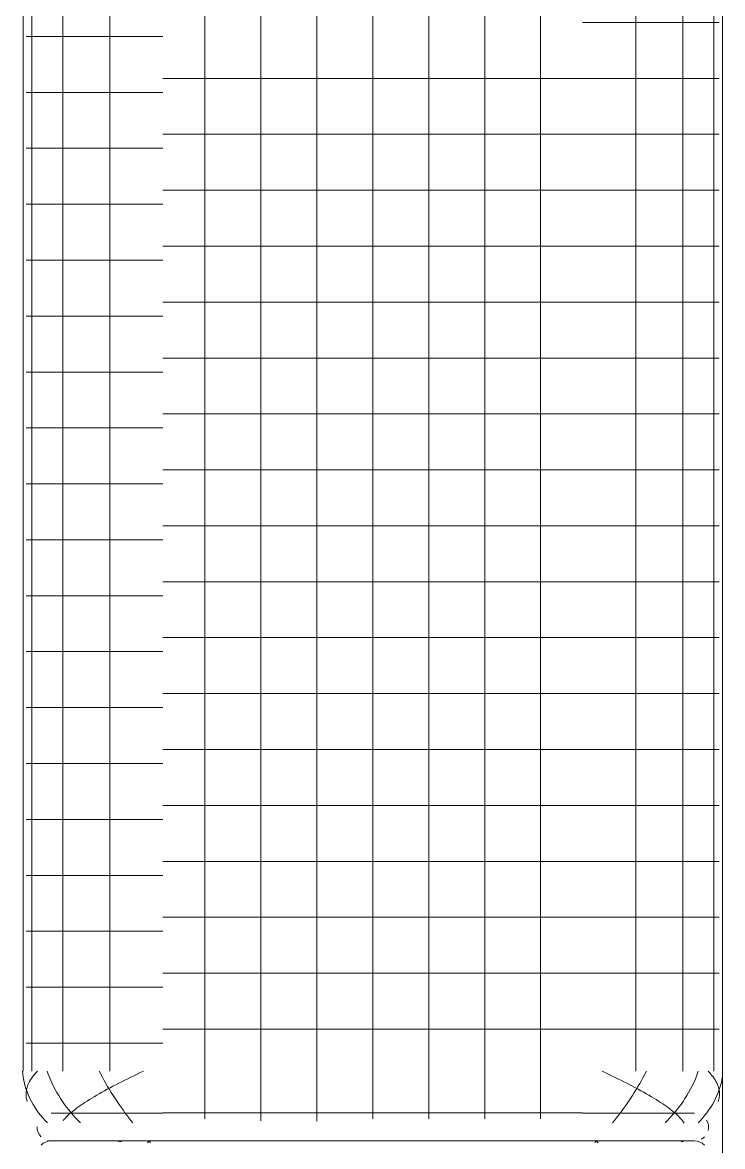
# Model space of a CAD drawing. Header units: millimetres. Extents: x 586.5 to 618.3, y 239.1 to 272.6.
# Drawn here: x 593.6714 to 593.9215, y 242.5084 to 242.9104 of the extents above; entities that cross this region are included whole.
import ezdxf

# ---------------------------------------------------------------- set-up
doc = ezdxf.new("R2010")
doc.units = ezdxf.units.MM
doc.header["$LTSCALE"] = 75
doc.layers.add('A Arquitetura LRZ', color=252, linetype='Continuous', lineweight=9)
doc.layers.add('A Mobiliário LRZ', color=253, linetype='Continuous', lineweight=9)

msp = doc.modelspace()

# ---------------------------------------------------------------- linework, layer by layer
at = {"layer": 'A Arquitetura LRZ'}
msp.add_line((593.9215434448688, 249.2604037126669), (593.9215434448688, 240.1799037126669), dxfattribs=at)
at = {"layer": 'A Mobiliário LRZ'}
for p, q in [((593.6715434448688, 243.2854037126669), (593.6715434448688, 242.5354037126669)), ((593.674671611452, 243.2854037126669), (593.674671611452, 242.5354037126669)), ((593.6857765066821, 243.2854037126669), (593.6857765066821, 242.5354037126669)), ((593.7025282150082, 243.2854037126669), (593.7025282150082, 242.5354037126669)), ((593.7365434448689, 242.5354037107764), (593.7365434448689, 243.2854037301567)), ((593.7565434448688, 242.5354037082556), (593.7565434448688, 243.2854037275656)), ((593.7765434448688, 242.5354037057348), (593.7765434448688, 243.2854037249745)), ((593.7965434448688, 242.5354037032141), (593.7965434448688, 243.2854037223835)), ((593.8165434448688, 242.5354037006933), (593.8165434448688, 243.2854037197924)), ((593.8365434448688, 242.5354036981726), (593.8365434448688, 243.2854037172013)), ((593.8565434448687, 242.5354036956518), (593.8565434448687, 243.2854037146102)), ((593.8905586747294, 242.5354037126669), (593.8905586747294, 243.2854037126669)), ((593.9073103830555, 242.5354037126669), (593.9073103830555, 243.2854037126669)), ((593.9184152782856, 242.5354037126669), (593.9184152782856, 243.2854037126669)), ((593.8846350528607, 242.9104037125966), (593.8715434448688, 242.9104037125966)), ((593.8968344894029, 242.9104037125966), (593.8846350528607, 242.9104037125966)), ((593.9073103830555, 242.9104037125966), (593.8968344894029, 242.9104037125966)), ((593.9153488189784, 242.9104037125966), (593.9073103830555, 242.9104037125966)), ((593.9204019910474, 242.9104037125966), (593.9153488189784, 242.9104037125966)), ((593.6726848986902, 242.9054037129392), (593.6777380707592, 242.9054037129392)), ((593.6777380707592, 242.9054037129392), (593.6857765066821, 242.9054037129392)), ((593.6857765066821, 242.9054037129392), (593.6962524003347, 242.9054037129392)), ((593.6962524003347, 242.9054037129392), (593.7084518368769, 242.9054037129392)), ((593.7084518368769, 242.9054037129392), (593.7215434448688, 242.9054037129392)), ((593.8715434448688, 242.8904037126669), (593.7215434448688, 242.8904037126669)), ((593.8846350528607, 242.8904037125967), (593.8715434448688, 242.8904037125967)), ((593.8968344894029, 242.8904037125967), (593.8846350528607, 242.8904037125967)), ((593.9073103830555, 242.8904037125967), (593.8968344894029, 242.8904037125967)), ((593.9153488189784, 242.8904037125967), (593.9073103830555, 242.8904037125967)), ((593.9204019910474, 242.8904037125967), (593.9153488189784, 242.8904037125967)), ((593.6726848986902, 242.8854037129393), (593.6777380707592, 242.8854037129393)), ((593.6777380707592, 242.8854037129393), (593.6857765066821, 242.8854037129393)), ((593.6857765066821, 242.8854037129393), (593.6962524003347, 242.8854037129393)), ((593.6962524003347, 242.8854037129393), (593.7084518368769, 242.8854037129393)), ((593.7084518368769, 242.8854037129393), (593.7215434448688, 242.8854037129393)), ((593.8715434448688, 242.8704037126669), (593.7215434448688, 242.8704037126669)), ((593.8846350528607, 242.8704037125966), (593.8715434448688, 242.8704037125966)), ((593.8968344894029, 242.8704037125966), (593.8846350528607, 242.8704037125966)), ((593.9073103830555, 242.8704037125966), (593.8968344894029, 242.8704037125966)), ((593.9153488189784, 242.8704037125966), (593.9073103830555, 242.8704037125966)), ((593.9204019910474, 242.8704037125966), (593.9153488189784, 242.8704037125966)), ((593.6726848986902, 242.8654037129392), (593.6777380707592, 242.8654037129392)), ((593.6777380707592, 242.8654037129392), (593.6857765066821, 242.8654037129392)), ((593.6857765066821, 242.8654037129392), (593.6962524003347, 242.8654037129392)), ((593.6962524003347, 242.8654037129392), (593.7084518368769, 242.8654037129392)), ((593.7084518368769, 242.8654037129392), (593.7215434448688, 242.8654037129392)), ((593.8715434448688, 242.8504037126669), (593.7215434448688, 242.8504037126669)), ((593.8846350528607, 242.8504037125967), (593.8715434448688, 242.8504037125967)), ((593.8968344894029, 242.8504037125967), (593.8846350528607, 242.8504037125967)), ((593.9073103830555, 242.8504037125967), (593.8968344894029, 242.8504037125967)), ((593.9153488189784, 242.8504037125967), (593.9073103830555, 242.8504037125967)), ((593.9204019910474, 242.8504037125967), (593.9153488189784, 242.8504037125967)), ((593.6726848986902, 242.8454037129392), (593.6777380707592, 242.8454037129392)), ((593.6777380707592, 242.8454037129392), (593.6857765066821, 242.8454037129392)), ((593.6857765066821, 242.8454037129392), (593.6962524003347, 242.8454037129392)), ((593.6962524003347, 242.8454037129392), (593.7084518368769, 242.8454037129392)), ((593.7084518368769, 242.8454037129392), (593.7215434448688, 242.8454037129392)), ((593.8715434448688, 242.8304037126669), (593.7215434448688, 242.8304037126669)), ((593.8846350528607, 242.8304037125966), (593.8715434448688, 242.8304037125966)), ((593.8968344894029, 242.8304037125966), (593.8846350528607, 242.8304037125966)), ((593.9073103830555, 242.8304037125966), (593.8968344894029, 242.8304037125966)), ((593.9153488189784, 242.8304037125966), (593.9073103830555, 242.8304037125966)), ((593.9204019910474, 242.8304037125966), (593.9153488189784, 242.8304037125966)), ((593.6726848986902, 242.8254037129392), (593.6777380707592, 242.8254037129392)), ((593.6777380707592, 242.8254037129392), (593.6857765066821, 242.8254037129392)), ((593.6857765066821, 242.8254037129392), (593.6962524003347, 242.8254037129392)), ((593.6962524003347, 242.8254037129392), (593.7084518368769, 242.8254037129392)), ((593.7084518368769, 242.8254037129392), (593.7215434448688, 242.8254037129392)), ((593.8715434448688, 242.8104037126669), (593.7215434448688, 242.8104037126669)), ((593.8846350528607, 242.8104037125966), (593.8715434448688, 242.8104037125966)), ((593.8968344894029, 242.8104037125966), (593.8846350528607, 242.8104037125966)), ((593.9073103830555, 242.8104037125966), (593.8968344894029, 242.8104037125966)), ((593.9153488189784, 242.8104037125966), (593.9073103830555, 242.8104037125966)), ((593.9204019910474, 242.8104037125966), (593.9153488189784, 242.8104037125966)), ((593.6726848986902, 242.8054037129392), (593.6777380707592, 242.8054037129392)), ((593.6777380707592, 242.8054037129392), (593.6857765066821, 242.8054037129392)), ((593.6857765066821, 242.8054037129392), (593.6962524003347, 242.8054037129392)), ((593.6962524003347, 242.8054037129392), (593.7084518368769, 242.8054037129392)), ((593.7084518368769, 242.8054037129392), (593.7215434448688, 242.8054037129392)), ((593.8715434448688, 242.7904037126669), (593.7215434448688, 242.7904037126669)), ((593.8846350528607, 242.7904037125967), (593.8715434448688, 242.7904037125967)), ((593.8968344894029, 242.7904037125967), (593.8846350528607, 242.7904037125967)), ((593.9073103830555, 242.7904037125967), (593.8968344894029, 242.7904037125967)), ((593.9153488189784, 242.7904037125967), (593.9073103830555, 242.7904037125967)), ((593.9204019910474, 242.7904037125967), (593.9153488189784, 242.7904037125967)), ((593.6726848986902, 242.7854037129392), (593.6777380707592, 242.7854037129392)), ((593.6777380707592, 242.7854037129392), (593.6857765066821, 242.7854037129392)), ((593.6857765066821, 242.7854037129392), (593.6962524003347, 242.7854037129392)), ((593.6962524003347, 242.7854037129392), (593.7084518368769, 242.7854037129392)), ((593.7084518368769, 242.7854037129392), (593.7215434448688, 242.7854037129392)), ((593.8715434448688, 242.7704037126669), (593.7215434448688, 242.7704037126669)), ((593.8846350528607, 242.7704037125966), (593.8715434448688, 242.7704037125966)), ((593.8968344894029, 242.7704037125966), (593.8846350528607, 242.7704037125966)), ((593.9073103830555, 242.7704037125966), (593.8968344894029, 242.7704037125966)), ((593.9153488189784, 242.7704037125966), (593.9073103830555, 242.7704037125966)), ((593.9204019910474, 242.7704037125966), (593.9153488189784, 242.7704037125966)), ((593.6726848986902, 242.7654037129392), (593.6777380707592, 242.7654037129392)), ((593.6777380707592, 242.7654037129392), (593.6857765066821, 242.7654037129392)), ((593.6857765066821, 242.7654037129392), (593.6962524003347, 242.7654037129392)), ((593.6962524003347, 242.7654037129392), (593.7084518368769, 242.7654037129392)), ((593.7084518368769, 242.7654037129392), (593.7215434448688, 242.7654037129392)), ((593.8715434448688, 242.7504037126669), (593.7215434448688, 242.7504037126669)), ((593.8846350528607, 242.7504037125966), (593.8715434448688, 242.7504037125966)), ((593.8968344894029, 242.7504037125966), (593.8846350528607, 242.7504037125966)), ((593.9073103830555, 242.7504037125966), (593.8968344894029, 242.7504037125966)), ((593.9153488189784, 242.7504037125966), (593.9073103830555, 242.7504037125966)), ((593.9204019910474, 242.7504037125966), (593.9153488189784, 242.7504037125966)), ((593.6726848986902, 242.7454037129392), (593.6777380707592, 242.7454037129392)), ((593.6777380707592, 242.7454037129392), (593.6857765066821, 242.7454037129392)), ((593.6857765066821, 242.7454037129392), (593.6962524003347, 242.7454037129392)), ((593.6962524003347, 242.7454037129392), (593.7084518368769, 242.7454037129392)), ((593.7084518368769, 242.7454037129392), (593.7215434448688, 242.7454037129392)), ((593.8715434448688, 242.7304037126669), (593.7215434448688, 242.7304037126669)), ((593.8846350528607, 242.7304037125967), (593.8715434448688, 242.7304037125967)), ((593.8968344894029, 242.7304037125967), (593.8846350528607, 242.7304037125967)), ((593.9073103830555, 242.7304037125967), (593.8968344894029, 242.7304037125967)), ((593.9153488189784, 242.7304037125967), (593.9073103830555, 242.7304037125967)), ((593.9204019910474, 242.7304037125967), (593.9153488189784, 242.7304037125967)), ((593.6726848986902, 242.7254037129393), (593.6777380707592, 242.7254037129393)), ((593.6777380707592, 242.7254037129393), (593.6857765066821, 242.7254037129393)), ((593.6857765066821, 242.7254037129393), (593.6962524003347, 242.7254037129393)), ((593.6962524003347, 242.7254037129393), (593.7084518368769, 242.7254037129393)), ((593.7084518368769, 242.7254037129393), (593.7215434448688, 242.7254037129393)), ((593.8715434448688, 242.7104037126669), (593.7215434448688, 242.7104037126669)), ((593.8846350528607, 242.7104037125966), (593.8715434448688, 242.7104037125966)), ((593.8968344894029, 242.7104037125966), (593.8846350528607, 242.7104037125966)), ((593.9073103830555, 242.7104037125966), (593.8968344894029, 242.7104037125966)), ((593.9153488189784, 242.7104037125966), (593.9073103830555, 242.7104037125966)), ((593.9204019910474, 242.7104037125966), (593.9153488189784, 242.7104037125966)), ((593.6726848986902, 242.7054037129392), (593.6777380707592, 242.7054037129392)), ((593.6777380707592, 242.7054037129392), (593.6857765066821, 242.7054037129392)), ((593.6857765066821, 242.7054037129392), (593.6962524003347, 242.7054037129392)), ((593.6962524003347, 242.7054037129392), (593.7084518368769, 242.7054037129392)), ((593.7084518368769, 242.7054037129392), (593.7215434448688, 242.7054037129392)), ((593.8715434448688, 242.6904037126669), (593.7215434448688, 242.6904037126669)), ((593.8846350528607, 242.6904037125966), (593.8715434448688, 242.6904037125966)), ((593.8968344894029, 242.6904037125966), (593.8846350528607, 242.6904037125966)), ((593.9073103830555, 242.6904037125966), (593.8968344894029, 242.6904037125966)), ((593.9153488189784, 242.6904037125966), (593.9073103830555, 242.6904037125966)), ((593.9204019910474, 242.6904037125966), (593.9153488189784, 242.6904037125966)), ((593.6726848986902, 242.6854037129392), (593.6777380707592, 242.6854037129392)), ((593.6777380707592, 242.6854037129392), (593.6857765066821, 242.6854037129392)), ((593.6857765066821, 242.6854037129392), (593.6962524003347, 242.6854037129392)), ((593.6962524003347, 242.6854037129392), (593.7084518368769, 242.6854037129392)), ((593.7084518368769, 242.6854037129392), (593.7215434448688, 242.6854037129392)), ((593.8715434448688, 242.6704037126669), (593.7215434448688, 242.6704037126669)), ((593.8846350528607, 242.6704037125967), (593.8715434448688, 242.6704037125967)), ((593.8968344894029, 242.6704037125967), (593.8846350528607, 242.6704037125967)), ((593.9073103830555, 242.6704037125967), (593.8968344894029, 242.6704037125967)), ((593.9153488189784, 242.6704037125967), (593.9073103830555, 242.6704037125967)), ((593.9204019910474, 242.6704037125967), (593.9153488189784, 242.6704037125967)), ((593.6726848986902, 242.6654037129393), (593.6777380707592, 242.6654037129393)), ((593.6777380707592, 242.6654037129393), (593.6857765066821, 242.6654037129393)), ((593.6857765066821, 242.6654037129393), (593.6962524003347, 242.6654037129393)), ((593.6962524003347, 242.6654037129393), (593.7084518368769, 242.6654037129393)), ((593.7084518368769, 242.6654037129393), (593.7215434448688, 242.6654037129393)), ((593.8715434448688, 242.6504037126669), (593.7215434448688, 242.6504037126669)), ((593.8846350528607, 242.6504037125966), (593.8715434448688, 242.6504037125966)), ((593.8968344894029, 242.6504037125966), (593.8846350528607, 242.6504037125966)), ((593.9073103830555, 242.6504037125966), (593.8968344894029, 242.6504037125966)), ((593.9153488189784, 242.6504037125966), (593.9073103830555, 242.6504037125966)), ((593.9204019910474, 242.6504037125966), (593.9153488189784, 242.6504037125966)), ((593.6726848986902, 242.6454037129392), (593.6777380707592, 242.6454037129392)), ((593.6777380707592, 242.6454037129392), (593.6857765066821, 242.6454037129392)), ((593.6857765066821, 242.6454037129392), (593.6962524003347, 242.6454037129392)), ((593.6962524003347, 242.6454037129392), (593.7084518368769, 242.6454037129392)), ((593.7084518368769, 242.6454037129392), (593.7215434448688, 242.6454037129392)), ((593.8715434448688, 242.6304037126669), (593.7215434448688, 242.6304037126669)), ((593.8846350528607, 242.6304037125967), (593.8715434448688, 242.6304037125967)), ((593.8968344894029, 242.6304037125967), (593.8846350528607, 242.6304037125967)), ((593.9073103830555, 242.6304037125967), (593.8968344894029, 242.6304037125967)), ((593.9153488189784, 242.6304037125967), (593.9073103830555, 242.6304037125967)), ((593.9204019910474, 242.6304037125967), (593.9153488189784, 242.6304037125967)), ((593.6726848986902, 242.6254037129392), (593.6777380707592, 242.6254037129392)), ((593.6777380707592, 242.6254037129392), (593.6857765066821, 242.6254037129392)), ((593.6857765066821, 242.6254037129392), (593.6962524003347, 242.6254037129392)), ((593.6962524003347, 242.6254037129392), (593.7084518368769, 242.6254037129392)), ((593.7084518368769, 242.6254037129392), (593.7215434448688, 242.6254037129392)), ((593.8715434448688, 242.6104037126669), (593.7215434448688, 242.6104037126669)), ((593.8846350528607, 242.6104037125966), (593.8715434448688, 242.6104037125966)), ((593.8968344894029, 242.6104037125966), (593.8846350528607, 242.6104037125966)), ((593.9073103830555, 242.6104037125966), (593.8968344894029, 242.6104037125966)), ((593.9153488189784, 242.6104037125966), (593.9073103830555, 242.6104037125966)), ((593.9204019910474, 242.6104037125966), (593.9153488189784, 242.6104037125966)), ((593.6726848986902, 242.6054037129392), (593.6777380707592, 242.6054037129392)), ((593.6777380707592, 242.6054037129392), (593.6857765066821, 242.6054037129392)), ((593.6857765066821, 242.6054037129392), (593.6962524003347, 242.6054037129392)), ((593.6962524003347, 242.6054037129392), (593.7084518368769, 242.6054037129392)), ((593.7084518368769, 242.6054037129392), (593.7215434448688, 242.6054037129392)), ((593.8715434448688, 242.5904037126669), (593.7215434448688, 242.5904037126669)), ((593.8846350528607, 242.5904037125966), (593.8715434448688, 242.5904037125966)), ((593.8968344894029, 242.5904037125966), (593.8846350528607, 242.5904037125966)), ((593.9073103830555, 242.5904037125966), (593.8968344894029, 242.5904037125966)), ((593.9153488189784, 242.5904037125966), (593.9073103830555, 242.5904037125966)), ((593.9204019910474, 242.5904037125966), (593.9153488189784, 242.5904037125966)), ((593.6726848986902, 242.5854037129392), (593.6777380707592, 242.5854037129392)), ((593.6777380707592, 242.5854037129392), (593.6857765066821, 242.5854037129392)), ((593.6857765066821, 242.5854037129392), (593.6962524003347, 242.5854037129392)), ((593.6962524003347, 242.5854037129392), (593.7084518368769, 242.5854037129392)), ((593.7084518368769, 242.5854037129392), (593.7215434448688, 242.5854037129392)), ((593.8715434448688, 242.5704037126669), (593.7215434448688, 242.5704037126669)), ((593.8846350528607, 242.5704037125967), (593.8715434448688, 242.5704037125967)), ((593.8968344894029, 242.5704037125967), (593.8846350528607, 242.5704037125967)), ((593.9073103830555, 242.5704037125967), (593.8968344894029, 242.5704037125967)), ((593.9153488189784, 242.5704037125967), (593.9073103830555, 242.5704037125967)), ((593.9204019910474, 242.5704037125967), (593.9153488189784, 242.5704037125967)), ((593.6726848986902, 242.5654037129392), (593.6777380707592, 242.5654037129392)), ((593.6777380707592, 242.5654037129392), (593.6857765066821, 242.5654037129392)), ((593.6857765066821, 242.5654037129392), (593.6962524003347, 242.5654037129392)), ((593.6962524003347, 242.5654037129392), (593.7084518368769, 242.5654037129392)), ((593.7084518368769, 242.5654037129392), (593.7215434448688, 242.5654037129392)), ((593.8715434448688, 242.5504037126669), (593.7215434448688, 242.5504037126669)), ((593.8846350528607, 242.5504037125966), (593.8715434448688, 242.5504037125966)), ((593.8968344894029, 242.5504037125966), (593.8846350528607, 242.5504037125966)), ((593.9073103830555, 242.5504037125966), (593.8968344894029, 242.5504037125966)), ((593.9153488189784, 242.5504037125966), (593.9073103830555, 242.5504037125966)), ((593.9204019910474, 242.5504037125966), (593.9153488189784, 242.5504037125966)), ((593.6726848986902, 242.5454037129392), (593.6777380707592, 242.5454037129392)), ((593.6777380707592, 242.5454037129392), (593.6857765066821, 242.5454037129392)), ((593.6857765066821, 242.5454037129392), (593.6962524003347, 242.5454037129392)), ((593.6962524003347, 242.5454037129392), (593.7084518368769, 242.5454037129392)), ((593.7084518368769, 242.5454037129392), (593.7215434448688, 242.5454037129392)), ((593.6713537793327, 242.5354037126669), (593.6714558663344, 242.5342878142621)), ((593.6714558663344, 242.5342878142621), (593.671607959381, 242.5331735784148)), ((593.671607959381, 242.5331735784148), (593.6718096962034, 242.5320626652056)), ((593.6718096962034, 242.5320626652056), (593.6720606129761, 242.5309567297646)), ((593.6738895087375, 242.5317143784379), (593.6741977525156, 242.5322391344005)), ((593.6741977525156, 242.5322391344005), (593.6745385851714, 242.5327649474616)), ((593.6745385851714, 242.5327649474616), (593.6749116842578, 242.5332916419781)), ((593.6749116842578, 242.5332916419781), (593.6753166865038, 242.5338190420126)), ((593.6753166865038, 242.5338190420126), (593.6757531883034, 242.5343469713919)), ((593.6757531883034, 242.5343469713919), (593.6762207462649, 242.534875253766)), ((593.6762207462649, 242.534875253766), (593.6767188778191, 242.5354037126669)), ((593.6802001450135, 242.5354037126669), (593.6805774716587, 242.5342878142621)), ((593.6805774716587, 242.5342878142621), (593.6809951972687, 242.5331735784148)), ((593.6809951972687, 242.5331735784148), (593.6814522325888, 242.5320626652056)), ((593.6814522325888, 242.5320626652056), (593.6819474091848, 242.5309567297646)), ((593.6987508774549, 242.5354037126669), (593.6993148751927, 242.5342878142621)), ((593.6993148751927, 242.5342878142621), (593.6999001821089, 242.5331735784148)), ((593.6999001821089, 242.5331735784148), (593.7005052376403, 242.5320626652056)), ((593.7005052376403, 242.5320626652056), (593.7011284430059, 242.5309567297646)), ((593.7068183898991, 242.5315768954892), (593.7078972319858, 242.5321210246736)), ((593.7078972319858, 242.5321210246736), (593.7089886363249, 242.5326663341484)), ((593.7089886363249, 242.5326663341484), (593.710091379822, 242.5332126278477)), ((593.710091379822, 242.5332126278477), (593.711204223138, 242.5337597093516)), ((593.711204223138, 242.5337597093516), (593.7123259125394, 242.5343073819568)), ((593.7123259125394, 242.5343073819568), (593.7134551817722, 242.5348554487477)), ((593.7134551817722, 242.5348554487477), (593.7145907539555, 242.5354037126669)), ((593.7365434448689, 242.5252099865062), (593.7365434448689, 242.5354037126669)), ((593.7565434448688, 242.5252099865062), (593.7565434448688, 242.5354037126669)), ((593.7765434448688, 242.5252099865062), (593.7765434448688, 242.5354037126669)), ((593.7965434448688, 242.5252099865062), (593.7965434448688, 242.5354037126669)), ((593.8165434448688, 242.5252099865062), (593.8165434448688, 242.5354037126669)), ((593.8365434448688, 242.5252099865062), (593.8365434448688, 242.5354037126669)), ((593.8565434448687, 242.5252099865062), (593.8565434448687, 242.5354037126669)), ((593.8796317079654, 242.5348554487477), (593.8784961357821, 242.5354037126669)), ((593.8807609771982, 242.5343073819568), (593.8796317079654, 242.5348554487477)), ((593.8818826665996, 242.5337597093516), (593.8807609771982, 242.5343073819568)), ((593.8829955099156, 242.5332126278477), (593.8818826665996, 242.5337597093516)), ((593.8840982534127, 242.5326663341484), (593.8829955099156, 242.5332126278477)), ((593.8851896577518, 242.5321210246736), (593.8840982534127, 242.5326663341484)), ((593.8862684998385, 242.5315768954892), (593.8851896577518, 242.5321210246736)), ((593.8919584467317, 242.5309567297646), (593.8925816520973, 242.5320626652056)), ((593.8925816520973, 242.5320626652056), (593.8931867076287, 242.5331735784148)), ((593.8931867076287, 242.5331735784148), (593.8937720145449, 242.5342878142621)), ((593.8937720145449, 242.5342878142621), (593.8943360122827, 242.5354037126669)), ((593.9111394805528, 242.5309567297646), (593.9116346571489, 242.5320626652056)), ((593.9116346571489, 242.5320626652056), (593.912091692469, 242.5331735784148)), ((593.912091692469, 242.5331735784148), (593.9125094180789, 242.5342878142621)), ((593.9125094180789, 242.5342878142621), (593.9128867447241, 242.5354037126669)), ((593.9168661434727, 242.534875253766), (593.9163680119185, 242.5354037126669)), ((593.9173337014342, 242.5343469713919), (593.9168661434727, 242.534875253766)), ((593.9177702032338, 242.5338190420126), (593.9173337014342, 242.5343469713919)), ((593.9181752054798, 242.5332916419781), (593.9177702032338, 242.5338190420126)), ((593.9185483045662, 242.5327649474616), (593.9181752054798, 242.5332916419781)), ((593.918889137222, 242.5322391344005), (593.9185483045662, 242.5327649474616)), ((593.9191973810001, 242.5317143784379), (593.918889137222, 242.5322391344005)), ((593.9210262767615, 242.5309567297646), (593.9212771935343, 242.5320626652056)), ((593.9212771935343, 242.5320626652056), (593.9214789303566, 242.5331735784148)), ((593.6720606129761, 242.5309567297646), (593.6723601455309, 242.5298574198056)), ((593.6723601455309, 242.5298574198056), (593.6727076308147, 242.5287663731714)), ((593.672621697274, 242.5275753199414), (593.6726626337685, 242.528085350597)), ((593.6726626337685, 242.528085350597), (593.672737230592, 242.5285978258848)), ((593.6727076308147, 242.5287663731714), (593.6731023085889, 242.5276852153933)), ((593.672737230592, 242.5285978258848), (593.6728455021191, 242.5291125746169)), ((593.6728455021191, 242.5291125746169), (593.6729874202103, 242.5296294248464)), ((593.6729874202103, 242.5296294248464), (593.673162914204, 242.530148203924)), ((593.673162914204, 242.530148203924), (593.6733718709706, 242.5306687385565)), ((593.6733718709706, 242.5306687385565), (593.6736141350311, 242.5311908548638)), ((593.6736141350311, 242.5311908548638), (593.6738895087375, 242.5317143784379)), ((593.6819474091848, 242.5309567297646), (593.6824794826641, 242.5298574198056)), ((593.6824794826641, 242.5298574198056), (593.6830471360837, 242.5287663731714)), ((593.6830471360837, 242.5287663731714), (593.6836489835301, 242.5276852153933)), ((593.6997167389126, 242.5278174020726), (593.7006751380903, 242.5283478238612)), ((593.7006751380903, 242.5283478238612), (593.701654057216, 242.5288807825947)), ((593.7011284430059, 242.5309567297646), (593.7017681656813, 242.5298574198056)), ((593.701654057216, 242.5288807825947), (593.7026524361189, 242.5294160866476)), ((593.7017681656813, 242.5298574198056), (593.7024227439542, 242.5287663731714)), ((593.7024227439542, 242.5287663731714), (593.7030904915474, 242.5276852153933)), ((593.7026524361189, 242.5294160866476), (593.7036691863377, 242.5299535435515)), ((593.7036691863377, 242.5299535435515), (593.7047031927242, 242.5304929600637)), ((593.7047031927242, 242.5304929600637), (593.7057533150909, 242.5310341422369)), ((593.7057533150909, 242.5310341422369), (593.7068183898991, 242.5315768954892)), ((593.8873335746467, 242.5310341422369), (593.8862684998385, 242.5315768954892)), ((593.8883836970134, 242.5304929600637), (593.8873335746467, 242.5310341422369)), ((593.8894177033999, 242.5299535435515), (593.8883836970134, 242.5304929600637)), ((593.8904344536187, 242.5294160866476), (593.8894177033999, 242.5299535435515)), ((593.8899963981902, 242.5276852153933), (593.8906641457834, 242.5287663731714)), ((593.8914328325216, 242.5288807825947), (593.8904344536187, 242.5294160866476)), ((593.8906641457834, 242.5287663731714), (593.8913187240563, 242.5298574198056)), ((593.8913187240563, 242.5298574198056), (593.8919584467317, 242.5309567297646)), ((593.8924117516473, 242.5283478238612), (593.8914328325216, 242.5288807825947)), ((593.893370150825, 242.5278174020726), (593.8924117516473, 242.5283478238612)), ((593.9094379062075, 242.5276852153933), (593.9100397536539, 242.5287663731714)), ((593.9100397536539, 242.5287663731714), (593.9106074070735, 242.5298574198056)), ((593.9106074070735, 242.5298574198056), (593.9111394805528, 242.5309567297646)), ((593.9194727547065, 242.5311908548638), (593.9191973810001, 242.5317143784379)), ((593.919715018767, 242.5306687385565), (593.9194727547065, 242.5311908548638)), ((593.9199239755336, 242.530148203924), (593.919715018767, 242.5306687385565)), ((593.9200994695273, 242.5296294248464), (593.9199239755336, 242.530148203924)), ((593.9199845811487, 242.5276852153933), (593.9203792589229, 242.5287663731714)), ((593.9202413876185, 242.5291125746169), (593.9200994695273, 242.5296294248464)), ((593.9203496591456, 242.5285978258848), (593.9202413876185, 242.5291125746169)), ((593.9204242559691, 242.528085350597), (593.9203496591456, 242.5285978258848)), ((593.9203792589229, 242.5287663731714), (593.9207267442067, 242.5298574198056)), ((593.9204651924636, 242.5275753199414), (593.9204242559691, 242.528085350597)), ((593.9207267442067, 242.5298574198056), (593.9210262767615, 242.5309567297646)), ((593.6726143642918, 242.527067904289), (593.672621697274, 242.5275753199414)), ((593.6726405356962, 242.5265632731374), (593.6726143642918, 242.527067904289)), ((593.6727000702514, 242.526061595054), (593.6726405356962, 242.5265632731374)), ((593.672792784869, 242.5255630376198), (593.6727000702514, 242.526061595054)), ((593.6729184549307, 242.5250677673734), (593.672792784869, 242.5255630376198)), ((593.6730768146703, 242.5245759497553), (593.6729184549307, 242.5250677673734)), ((593.6731023085889, 242.5276852153933), (593.6735433233661, 242.5266155572693)), ((593.6735433233661, 242.5266155572693), (593.6740297265775, 242.5255589924643)), ((593.6740297265775, 242.5255589924643), (593.6745604789681, 242.5245170951359)), ((593.6745604789681, 242.5245170951359), (593.6751344532105, 242.5234914175886)), ((593.6836489835301, 242.5276852153933), (593.6842835738679, 242.5266155572693)), ((593.6842835738679, 242.5266155572693), (593.684949394642, 242.5255589924643)), ((593.684949394642, 242.5255589924643), (593.6856448761264, 242.5245170951359)), ((593.6856448761264, 242.5245170951359), (593.6863683955078, 242.5234914175886)), ((593.6929049619796, 242.5236880202925), (593.6936649204864, 242.5241913717764)), ((593.6936649204864, 242.5241913717764), (593.6944526858465, 242.5246987546575)), ((593.6944526858465, 242.5246987546575), (593.6952674758686, 242.5252099865062)), ((593.6952674758686, 242.5252099865062), (593.6961084691136, 242.5257248835092)), ((593.6961084691136, 242.5257248835092), (593.6969748060611, 242.5262432605351)), ((593.6969748060611, 242.5262432605351), (593.6978655903376, 242.5267649312015)), ((593.6978655903376, 242.5267649312015), (593.698779890006, 242.5272897079419)), ((593.698779890006, 242.5272897079419), (593.6997167389126, 242.5278174020726)), ((593.7030904915474, 242.5276852153933), (593.7037697022971, 242.5266155572693)), ((593.7037697022971, 242.5266155572693), (593.704458654875, 242.5255589924643)), ((593.704458654875, 242.5255589924643), (593.7051556175405, 242.5245170951359)), ((593.7051556175405, 242.5245170951359), (593.7058588529118, 242.5234914175886)), ((593.7365434448689, 242.5183533307605), (593.7365434448689, 242.5252099865062)), ((593.7565434448688, 242.5176223348862), (593.7565434448688, 242.5252099865062)), ((593.7765434448688, 242.5174615475829), (593.7765434448688, 242.5252099865062)), ((593.7965434448688, 242.5183533307605), (593.7965434448688, 242.5252099865062)), ((593.8165434448688, 242.5183533307605), (593.8165434448688, 242.5252099865062)), ((593.8365434448688, 242.5183533307605), (593.8365434448688, 242.5252099865062)), ((593.8565434448687, 242.5183533307605), (593.8565434448687, 242.5252099865062)), ((593.8872280368258, 242.5234914175886), (593.8879312721971, 242.5245170951359)), ((593.8879312721971, 242.5245170951359), (593.8886282348626, 242.5255589924643)), ((593.8886282348626, 242.5255589924643), (593.8893171874405, 242.5266155572693)), ((593.8893171874405, 242.5266155572693), (593.8899963981902, 242.5276852153933)), ((593.8943069997316, 242.5272897079419), (593.893370150825, 242.5278174020726)), ((593.8952212994, 242.5267649312015), (593.8943069997316, 242.5272897079419)), ((593.8961120836765, 242.5262432605351), (593.8952212994, 242.5267649312015)), ((593.896978420624, 242.5257248835092), (593.8961120836765, 242.5262432605351)), ((593.897819413869, 242.5252099865062), (593.896978420624, 242.5257248835092)), ((593.8986342038911, 242.5246987546575), (593.897819413869, 242.5252099865062)), ((593.8994219692512, 242.5241913717764), (593.8986342038911, 242.5246987546575)), ((593.900181927758, 242.5236880202925), (593.8994219692512, 242.5241913717764)), ((593.9067184942298, 242.5234914175886), (593.9074420136112, 242.5245170951359)), ((593.9074420136112, 242.5245170951359), (593.9081374950956, 242.5255589924643)), ((593.9081374950956, 242.5255589924643), (593.9088033158697, 242.5266155572693)), ((593.9088033158697, 242.5266155572693), (593.9094379062075, 242.5276852153933)), ((593.9179524365271, 242.5234914175886), (593.9185264107695, 242.5245170951359)), ((593.9185264107695, 242.5245170951359), (593.9190571631601, 242.5255589924643)), ((593.9190571631601, 242.5255589924643), (593.9195435663715, 242.5266155572693)), ((593.9195435663715, 242.5266155572693), (593.9199845811487, 242.5276852153933)), ((593.9200100750674, 242.5245759497553), (593.9201684348069, 242.5250677673734)), ((593.9201684348069, 242.5250677673734), (593.9202941048686, 242.5255630376198)), ((593.9202941048686, 242.5255630376198), (593.9203868194862, 242.526061595054)), ((593.9203868194862, 242.526061595054), (593.9204463540414, 242.5265632731374)), ((593.9204463540414, 242.5265632731374), (593.9204725254458, 242.527067904289)), ((593.9204725254458, 242.527067904289), (593.9204651924636, 242.5275753199414)), ((593.6751344532105, 242.5234914175886), (593.6757504367326, 242.5224834879615)), ((593.6757504367326, 242.5224834879615), (593.676407134752, 242.5214948079512)), ((593.676407134752, 242.5214948079512), (593.6771031735083, 242.520526850575)), ((593.6771031735083, 242.520526850575), (593.6778371036846, 242.5195810579754)), ((593.6815457760596, 242.5204037126669), (593.6815434448688, 242.5204037126669)), ((593.6815950391098, 242.5204037126669), (593.6815457760596, 242.5204037126669)), ((593.6817082110873, 242.5204037126669), (593.6815950391098, 242.5204037126669)), ((593.6818851109412, 242.5204037126669), (593.6817082110873, 242.5204037126669)), ((593.6821254556693, 242.5204037126669), (593.6818851109412, 242.5204037126669)), ((593.6824288607714, 242.5204037126669), (593.6821254556693, 242.5204037126669)), ((593.6827948408641, 242.5204037126669), (593.6824288607714, 242.5204037126669)), ((593.6832228104572, 242.5204037126669), (593.6827948408641, 242.5204037126669)), ((593.6837120848908, 242.5204037126669), (593.6832228104572, 242.5204037126669)), ((593.6842618814301, 242.5204037126669), (593.6837120848908, 242.5204037126669)), ((593.6848713205179, 242.5204037126669), (593.6842618814301, 242.5204037126669)), ((593.6855394271818, 242.5204037126669), (593.6848713205179, 242.5204037126669)), ((593.6862651325935, 242.5204037126669), (593.6855394271818, 242.5204037126669)), ((593.687047275779, 242.5204037126669), (593.6862651325935, 242.5204037126669)), ((593.6863683955078, 242.5234914175886), (593.6871182811931, 242.5224834879615)), ((593.6878846054765, 242.5204037126669), (593.687047275779, 242.5204037126669)), ((593.6871182811931, 242.5224834879615), (593.6878928172304, 242.5214948079512)), ((593.6887757821368, 242.5204037126669), (593.6878846054765, 242.5204037126669)), ((593.6878928172304, 242.5214948079512), (593.6886902478298, 242.520526850575)), ((593.6879064412572, 242.5198277221245), (593.6884208282336, 242.5202924424304)), ((593.6884208282336, 242.5202924424304), (593.6889677486861, 242.5207625959935)), ((593.6886902478298, 242.520526850575), (593.6895087819754, 242.5195810579754)), ((593.6897193800673, 242.5204037126669), (593.6887757821368, 242.5204037126669)), ((593.6889677486861, 242.5207625959935), (593.6895467683383, 242.52123801377)), ((593.6895467683383, 242.52123801377), (593.6901574067841, 242.5217185248236)), ((593.6907138897128, 242.5204037126669), (593.6897193800673, 242.5204037126669)), ((593.6901574067841, 242.5217185248236), (593.6907991380953, 242.5222039563864)), ((593.69175772007, 242.5204037126669), (593.6907138897128, 242.5204037126669)), ((593.6907991380953, 242.5222039563864), (593.6914713915057, 242.5226941339216)), ((593.6914713915057, 242.5226941339216), (593.6921735521676, 242.5231888811857)), ((593.6928492012328, 242.5204037126669), (593.69175772007, 242.5204037126669)), ((593.6921735521676, 242.5231888811857), (593.6929049619796, 242.5236880202925)), ((593.6939865870644, 242.5204037126669), (593.6928492012328, 242.5204037126669)), ((593.6951680579899, 242.5204037126669), (593.6939865870644, 242.5204037126669)), ((593.696391723908, 242.5204037126669), (593.6951680579899, 242.5204037126669)), ((593.6976556272143, 242.5204037126669), (593.696391723908, 242.5204037126669)), ((593.6989577459331, 242.5204037126669), (593.6976556272143, 242.5204037126669)), ((593.7002959969519, 242.5204037126669), (593.6989577459331, 242.5204037126669)), ((593.7016682393551, 242.5204037126669), (593.7002959969519, 242.5204037126669)), ((593.7030722778471, 242.5204037126669), (593.7016682393551, 242.5204037126669)), ((593.7045058662661, 242.5204037126669), (593.7030722778471, 242.5204037126669)), ((593.7059667111764, 242.5204037126669), (593.7045058662661, 242.5204037126669)), ((593.7058588529118, 242.5234914175886), (593.7065666227419, 242.5224834879615)), ((593.7074524755378, 242.5204037126669), (593.7059667111764, 242.5204037126669)), ((593.7065666227419, 242.5224834879615), (593.7072771926884, 242.5214948079512)), ((593.7072771926884, 242.5214948079512), (593.7079888370627, 242.520526850575)), ((593.7089607824441, 242.5204037126669), (593.7074524755378, 242.5204037126669)), ((593.7079888370627, 242.520526850575), (593.7086998435486, 242.5195810579754)), ((593.7104892189262, 242.5204037126669), (593.7089607824441, 242.5204037126669)), ((593.7120353398117, 242.5204037126669), (593.7104892189262, 242.5204037126669)), ((593.713596671637, 242.5204037126669), (593.7120353398117, 242.5204037126669)), ((593.7151707166042, 242.5204037126669), (593.713596671637, 242.5204037126669)), ((593.7167549565772, 242.5204037126669), (593.7151707166042, 242.5204037126669)), ((593.7183468571101, 242.5204037126669), (593.7167549565772, 242.5204037126669)), ((593.7199438715013, 242.5204037126669), (593.7183468571101, 242.5204037126669)), ((593.7215434448688, 242.5204037126669), (593.7199438715013, 242.5204037126669)), ((593.7215434448688, 242.520526850575), (593.8715434448688, 242.520526850575)), ((593.8719752895511, 242.5204037126669), (593.8715434448688, 242.5204037126669)), ((593.8735744242662, 242.5204037126669), (593.8719752895511, 242.5204037126669)), ((593.8751703098474, 242.5204037126669), (593.8735744242662, 242.5204037126669)), ((593.8767603932183, 242.5204037126669), (593.8751703098474, 242.5204037126669)), ((593.8783421305848, 242.5204037126669), (593.8767603932183, 242.5204037126669)), ((593.8799129915044, 242.5204037126669), (593.8783421305848, 242.5204037126669)), ((593.8814704629349, 242.5204037126669), (593.8799129915044, 242.5204037126669)), ((593.8830120532541, 242.5204037126669), (593.8814704629349, 242.5204037126669)), ((593.8845352962463, 242.5204037126669), (593.8830120532541, 242.5204037126669)), ((593.884387046189, 242.5195810579754), (593.885098052675, 242.520526850575)), ((593.8860377550478, 242.5204037126669), (593.8845352962463, 242.5204037126669)), ((593.885098052675, 242.520526850575), (593.8858096970492, 242.5214948079512)), ((593.8858096970492, 242.5214948079512), (593.8865202669957, 242.5224834879615)), ((593.8875170260451, 242.5204037126669), (593.8860377550478, 242.5204037126669)), ((593.8865202669957, 242.5224834879615), (593.8872280368258, 242.5234914175886)), ((593.8889707427198, 242.5204037126669), (593.8875170260451, 242.5204037126669)), ((593.8903965794358, 242.5204037126669), (593.8889707427198, 242.5204037126669)), ((593.8917922551581, 242.5204037126669), (593.8903965794358, 242.5204037126669)), ((593.8931555371036, 242.5204037126669), (593.8917922551581, 242.5204037126669)), ((593.8944842443117, 242.5204037126669), (593.8931555371036, 242.5204037126669)), ((593.8957762511345, 242.5204037126669), (593.8944842443117, 242.5204037126669)), ((593.8970294906368, 242.5204037126669), (593.8957762511345, 242.5204037126669)), ((593.8982419579024, 242.5204037126669), (593.8970294906368, 242.5204037126669)), ((593.8994117132427, 242.5204037126669), (593.8982419579024, 242.5204037126669)), ((593.9005368852984, 242.5204037126669), (593.8994117132427, 242.5204037126669)), ((593.90091333757, 242.5231888811857), (593.900181927758, 242.5236880202925)), ((593.9016156740345, 242.5204037126669), (593.9005368852984, 242.5204037126669)), ((593.9016154982319, 242.5226941339216), (593.90091333757, 242.5231888811857)), ((593.9022877516423, 242.5222039563864), (593.9016154982319, 242.5226941339216)), ((593.9026463536188, 242.5204037126669), (593.9016156740345, 242.5204037126669)), ((593.9029294829535, 242.5217185248236), (593.9022877516423, 242.5222039563864)), ((593.9036272751841, 242.5204037126669), (593.9026463536188, 242.5204037126669)), ((593.9035401213993, 242.52123801377), (593.9029294829535, 242.5217185248236)), ((593.9041191410515, 242.5207625959935), (593.9035401213993, 242.52123801377)), ((593.9035781077622, 242.5195810579754), (593.9043966419079, 242.520526850575)), ((593.9045568694652, 242.5204037126669), (593.9036272751841, 242.5204037126669)), ((593.904666061504, 242.5202924424304), (593.9041191410515, 242.5207625959935)), ((593.9043966419079, 242.520526850575), (593.9051940725072, 242.5214948079512)), ((593.9054336493093, 242.5204037126669), (593.9045568694652, 242.5204037126669)), ((593.9051804484805, 242.5198277221245), (593.904666061504, 242.5202924424304)), ((593.9051940725072, 242.5214948079512), (593.9059686085445, 242.5224834879615)), ((593.906256212056, 242.5204037126669), (593.9054336493093, 242.5204037126669)), ((593.9059686085445, 242.5224834879615), (593.9067184942298, 242.5234914175886)), ((593.9070232417799, 242.5204037126669), (593.906256212056, 242.5204037126669)), ((593.9077335113976, 242.5204037126669), (593.9070232417799, 242.5204037126669)), ((593.908385884629, 242.5204037126669), (593.9077335113976, 242.5204037126669)), ((593.9089793178159, 242.5204037126669), (593.908385884629, 242.5204037126669)), ((593.9095128615921, 242.5204037126669), (593.9089793178159, 242.5204037126669)), ((593.9099856624013, 242.5204037126669), (593.9095128615921, 242.5204037126669)), ((593.9103969638629, 242.5204037126669), (593.9099856624013, 242.5204037126669)), ((593.9107461079825, 242.5204037126669), (593.9103969638629, 242.5204037126669)), ((593.9110325362038, 242.5204037126669), (593.9107461079825, 242.5204037126669)), ((593.9112557903029, 242.5204037126669), (593.9110325362038, 242.5204037126669)), ((593.9114155131209, 242.5204037126669), (593.9112557903029, 242.5204037126669)), ((593.9115114491352, 242.5204037126669), (593.9114155131209, 242.5204037126669)), ((593.9115434448688, 242.5204037126669), (593.9115114491352, 242.5204037126669)), ((593.915249786053, 242.5195810579754), (593.9159837162293, 242.520526850575)), ((593.9159837162293, 242.520526850575), (593.9166797549856, 242.5214948079512)), ((593.9166797549856, 242.5214948079512), (593.917336453005, 242.5224834879615)), ((593.917336453005, 242.5224834879615), (593.9179524365271, 242.5234914175886)), ((593.6778371036846, 242.5195810579754), (593.6786074040119, 242.5186588392724)), ((593.6786074040119, 242.5186588392724), (593.6794124850443, 242.5177615684635)), ((593.6794124850443, 242.5177615684635), (593.680250693097, 242.5168905823768)), ((593.6858344182144, 242.5175913958917), (593.6861812713173, 242.5180264847168)), ((593.6861812713173, 242.5180264847168), (593.6865621213149, 242.5184678215243)), ((593.6865621213149, 242.5184678215243), (593.686976771059, 242.5189152476313)), ((593.686976771059, 242.5189152476313), (593.6874249753689, 242.5193686021659)), ((593.6874249753689, 242.5193686021659), (593.6879064412572, 242.5198277221245)), ((593.6895087819754, 242.5195810579754), (593.6903465981139, 242.5186588392724)), ((593.6903465981139, 242.5186588392724), (593.6912018489082, 242.5177615684635)), ((593.6912018489082, 242.5177615684635), (593.6920726660449, 242.5168905823768)), ((593.7086998435486, 242.5195810579754), (593.7094085178751, 242.5186588392724)), ((593.7094085178751, 242.5186588392724), (593.7101131884328, 242.5177615684635)), ((593.7101131884328, 242.5177615684635), (593.7108122108225, 242.5168905823768)), ((593.8822746789151, 242.5168905823768), (593.8829129163242, 242.5176858300136)), ((593.8829737013048, 242.5177615684635), (593.8836783718625, 242.5186588392724)), ((593.8836783718625, 242.5186588392724), (593.884387046189, 242.5195810579754)), ((593.9010142236928, 242.5168905823768), (593.9018850408294, 242.5177615684635)), ((593.9018850408294, 242.5177615684635), (593.9027402916237, 242.5186588392724)), ((593.9027402916237, 242.5186588392724), (593.9035781077622, 242.5195810579754)), ((593.9056619143687, 242.5193686021659), (593.9051804484805, 242.5198277221245)), ((593.9061101186786, 242.5189152476313), (593.9056619143687, 242.5193686021659)), ((593.9065247684227, 242.5184678215243), (593.9061101186786, 242.5189152476313)), ((593.9069056184203, 242.5180264847168), (593.9065247684227, 242.5184678215243)), ((593.9072524715232, 242.5175913958917), (593.9069056184203, 242.5180264847168)), ((593.9075651787641, 242.517162711485), (593.9072524715232, 242.5175913958917)), ((593.9078436394268, 242.5167405856302), (593.9075651787641, 242.517162711485)), ((593.9128361966406, 242.5168905823768), (593.9136744046932, 242.5177615684635)), ((593.9136744046932, 242.5177615684635), (593.9144794857257, 242.5186588392724)), ((593.9144794857257, 242.5186588392724), (593.915249786053, 242.5195810579754)), ((593.6815457760596, 242.5104037126669), (593.6815434448688, 242.5104037126669)), ((593.6815434448688, 242.5104037126669), (593.6815754406024, 242.5104037126669)), ((593.6815950391098, 242.5104037126669), (593.6815457760596, 242.5104037126669)), ((593.6815754406024, 242.5104037126669), (593.6816713766167, 242.5104037126669)), ((593.6817082110873, 242.5104037126669), (593.6815950391098, 242.5104037126669)), ((593.6816713766167, 242.5104037126669), (593.6818310994347, 242.5104037126669)), ((593.6818851109412, 242.5104037126669), (593.6817082110873, 242.5104037126669)), ((593.6818310994347, 242.5104037126669), (593.6820543535338, 242.5104037126669)), ((593.6821254556693, 242.5104037126669), (593.6818851109412, 242.5104037126669)), ((593.6820543535338, 242.5104037126669), (593.6823407817551, 242.5104037126669)), ((593.6824288607714, 242.5104037126669), (593.6821254556693, 242.5104037126669)), ((593.6823407817551, 242.5104037126669), (593.6826899258747, 242.5104037126669)), ((593.6827948408641, 242.5104037126669), (593.6824288607714, 242.5104037126669)), ((593.6826899258747, 242.5104037126669), (593.6831012273364, 242.5104037126669)), ((593.6832228104572, 242.5104037126669), (593.6827948408641, 242.5104037126669)), ((593.6831012273364, 242.5104037126669), (593.6835740281455, 242.5104037126669)), ((593.6837120848908, 242.5104037126669), (593.6832228104572, 242.5104037126669)), ((593.6835740281455, 242.5104037126669), (593.6841075719217, 242.5104037126669)), ((593.6842618814301, 242.5104037126669), (593.6837120848908, 242.5104037126669)), ((593.6841075719217, 242.5104037126669), (593.6847010051086, 242.5104037126669)), ((593.6848713205179, 242.5104037126669), (593.6842618814301, 242.5104037126669)), ((593.6847010051086, 242.5104037126669), (593.68535337834, 242.5104037126669)), ((593.6855394271818, 242.5104037126669), (593.6848713205179, 242.5104037126669)), ((593.68535337834, 242.5104037126669), (593.6860636479577, 242.5104037126669)), ((593.6862651325935, 242.5104037126669), (593.6855394271818, 242.5104037126669)), ((593.6860636479577, 242.5104037126669), (593.6868306776817, 242.5104037126669)), ((593.687047275779, 242.5104037126669), (593.6862651325935, 242.5104037126669)), ((593.6868306776817, 242.5104037126669), (593.6876532404283, 242.5104037126669)), ((593.6878846054765, 242.5104037126669), (593.687047275779, 242.5104037126669)), ((593.6876532404283, 242.5104037126669), (593.6885300202724, 242.5104037126669)), ((593.6887757821368, 242.5104037126669), (593.6878846054765, 242.5104037126669)), ((593.6885300202724, 242.5104037126669), (593.6894596145535, 242.5104037126669)), ((593.6897193800673, 242.5104037126669), (593.6887757821368, 242.5104037126669)), ((593.6894596145535, 242.5104037126669), (593.6904405361188, 242.5104037126669)), ((593.6907138897128, 242.5104037126669), (593.6897193800673, 242.5104037126669)), ((593.6904405361188, 242.5104037126669), (593.6914712157031, 242.5104037126669)), ((593.69175772007, 242.5104037126669), (593.6907138897128, 242.5104037126669)), ((593.6914712157031, 242.5104037126669), (593.6925500044392, 242.5104037126669)), ((593.6928492012328, 242.5104037126669), (593.69175772007, 242.5104037126669)), ((593.6925500044392, 242.5104037126669), (593.6936751764949, 242.5104037126669)), ((593.6939865870644, 242.5104037126669), (593.6928492012328, 242.5104037126669)), ((593.6936751764949, 242.5104037126669), (593.6948449318352, 242.5104037126669)), ((593.6951680579899, 242.5104037126669), (593.6939865870644, 242.5104037126669)), ((593.6948449318352, 242.5104037126669), (593.6960573991008, 242.5104037126669)), ((593.696391723908, 242.5104037126669), (593.6951680579899, 242.5104037126669)), ((593.6960573991008, 242.5104037126669), (593.6973106386031, 242.5104037126669)), ((593.6976556272143, 242.5104037126669), (593.696391723908, 242.5104037126669)), ((593.6973106386031, 242.5104037126669), (593.6986026454259, 242.5104037126669)), ((593.6989577459331, 242.5104037126669), (593.6976556272143, 242.5104037126669)), ((593.6986026454259, 242.5104037126669), (593.699931352634, 242.5104037126669)), ((593.7002959969519, 242.5104037126669), (593.6989577459331, 242.5104037126669)), ((593.699931352634, 242.5104037126669), (593.7012946345795, 242.5104037126669)), ((593.7016682393551, 242.5104037126669), (593.7002959969519, 242.5104037126669)), ((593.7012946345795, 242.5104037126669), (593.7026903103018, 242.5104037126669)), ((593.7030722778471, 242.5104037126669), (593.7016682393551, 242.5104037126669)), ((593.7026903103018, 242.5104037126669), (593.7041161470178, 242.5104037126669)), ((593.7045058662661, 242.5104037126669), (593.7030722778471, 242.5104037126669)), ((593.7041161470178, 242.5104037126669), (593.7055698636925, 242.5104037126669)), ((593.7059667111764, 242.5104037126669), (593.7045058662661, 242.5104037126669)), ((593.7055698636925, 242.5104037126669), (593.7070491346898, 242.5104037126669)), ((593.705681675362, 242.5101430525013), (593.7061919339369, 242.5104044384302)), ((593.7074524755378, 242.5104037126669), (593.7059667111764, 242.5104037126669)), ((593.7061919339369, 242.5104029869037), (593.706729732527, 242.5101332501951)), ((593.7070491346898, 242.5104037126669), (593.7085515934913, 242.5104037126669)), ((593.7089607824441, 242.5104037126669), (593.7074524755378, 242.5104037126669)), ((593.7085515934913, 242.5104037126669), (593.7100748364835, 242.5104037126669)), ((593.7104892189262, 242.5104037126669), (593.7089607824441, 242.5104037126669)), ((593.7100748364835, 242.5104037126669), (593.7116164268027, 242.5104037126669)), ((593.7120353398117, 242.5104037126669), (593.7104892189262, 242.5104037126669)), ((593.7116164268027, 242.5104037126669), (593.7131738982331, 242.5104037126669)), ((593.713596671637, 242.5104037126669), (593.7120353398117, 242.5104037126669)), ((593.7131738982331, 242.5104037126669), (593.7147447591528, 242.5104037126669)), ((593.7151707166042, 242.5104037126669), (593.713596671637, 242.5104037126669)), ((593.7147447591528, 242.5104037126669), (593.7163264965193, 242.5104037126669)), ((593.7167549565772, 242.5104037126669), (593.7151707166042, 242.5104037126669)), ((593.7165969579215, 242.5103731858679), (593.716016150175, 242.509791849486)), ((593.7163264965193, 242.5104037126669), (593.7179165798902, 242.5104037126669)), ((593.7165969579215, 242.5104342394659), (593.7171580980302, 242.5098901046656)), ((593.7183468571101, 242.5104037126669), (593.7167549565772, 242.5104037126669)), ((593.7179165798902, 242.5104037126669), (593.7195124654714, 242.5104037126669)), ((593.7199438715013, 242.5104037126669), (593.7183468571101, 242.5104037126669)), ((593.7195124654714, 242.5104037126669), (593.7211116001865, 242.5104037126669)), ((593.7215434448688, 242.5104037126669), (593.7199438715013, 242.5104037126669)), ((593.7211116001865, 242.5104037126669), (593.7215434448688, 242.5104037126669)), ((593.8715434448688, 242.5104037126669), (593.7215434448688, 242.5104037126669)), ((593.7215434448688, 242.5104037126669), (593.8715434448688, 242.5104037126669)), ((593.8719752895511, 242.5104037126669), (593.8715434448688, 242.5104037126669)), ((593.8715434448688, 242.5104037126669), (593.8731430182363, 242.5104037126669)), ((593.8735744242662, 242.5104037126669), (593.8719752895511, 242.5104037126669)), ((593.8731430182363, 242.5104037126669), (593.8747400326275, 242.5104037126669)), ((593.8751703098474, 242.5104037126669), (593.8735744242662, 242.5104037126669)), ((593.8747400326275, 242.5104037126669), (593.8763319331604, 242.5104037126669)), ((593.8767603932183, 242.5104037126669), (593.8751703098474, 242.5104037126669)), ((593.8759287917075, 242.5098901046656), (593.8764899318161, 242.5104342394659)), ((593.8763319331604, 242.5104037126669), (593.8779161731334, 242.5104037126669)), ((593.8770707395626, 242.509791849486), (593.8764899318161, 242.5103731858679)), ((593.8783421305848, 242.5104037126669), (593.8767603932183, 242.5104037126669)), ((593.8779161731334, 242.5104037126669), (593.8794902181006, 242.5104037126669)), ((593.8799129915044, 242.5104037126669), (593.8783421305848, 242.5104037126669)), ((593.8794902181006, 242.5104037126669), (593.8810515499259, 242.5104037126669)), ((593.8814704629349, 242.5104037126669), (593.8799129915044, 242.5104037126669)), ((593.8810515499259, 242.5104037126669), (593.8825976708114, 242.5104037126669)), ((593.8830120532541, 242.5104037126669), (593.8814704629349, 242.5104037126669)), ((593.8825976708114, 242.5104037126669), (593.8841261072935, 242.5104037126669)), ((593.8845352962463, 242.5104037126669), (593.8830120532541, 242.5104037126669)), ((593.8841261072935, 242.5104037126669), (593.8856344141998, 242.5104037126669)), ((593.8860377550478, 242.5104037126669), (593.8845352962463, 242.5104037126669)), ((593.8856344141998, 242.5104037126669), (593.8871201785612, 242.5104037126669)), ((593.8875170260451, 242.5104037126669), (593.8860377550478, 242.5104037126669)), ((593.8871201785612, 242.5104037126669), (593.8885810234715, 242.5104037126669)), ((593.8889707427198, 242.5104037126669), (593.8875170260451, 242.5104037126669)), ((593.8885810234715, 242.5104037126669), (593.8900146118905, 242.5104037126669)), ((593.8903965794358, 242.5104037126669), (593.8889707427198, 242.5104037126669)), ((593.8900146118905, 242.5104037126669), (593.8914186503825, 242.5104037126669)), ((593.8917922551581, 242.5104037126669), (593.8903965794358, 242.5104037126669)), ((593.8914186503825, 242.5104037126669), (593.8927908927857, 242.5104037126669)), ((593.8931555371036, 242.5104037126669), (593.8917922551581, 242.5104037126669)), ((593.8927908927857, 242.5104037126669), (593.8941291438045, 242.5104037126669)), ((593.8944842443117, 242.5104037126669), (593.8931555371036, 242.5104037126669)), ((593.8941291438045, 242.5104037126669), (593.8954312625233, 242.5104037126669)), ((593.8957762511345, 242.5104037126669), (593.8944842443117, 242.5104037126669)), ((593.8954312625233, 242.5104037126669), (593.8966951658296, 242.5104037126669)), ((593.8970294906368, 242.5104037126669), (593.8957762511345, 242.5104037126669)), ((593.8966951658296, 242.5104037126669), (593.8979188317477, 242.5104037126669)), ((593.8982419579024, 242.5104037126669), (593.8970294906368, 242.5104037126669)), ((593.8979188317477, 242.5104037126669), (593.8991003026732, 242.5104037126669)), ((593.8994117132427, 242.5104037126669), (593.8982419579024, 242.5104037126669)), ((593.8991003026732, 242.5104037126669), (593.9002376885048, 242.5104037126669)), ((593.9005368852984, 242.5104037126669), (593.8994117132427, 242.5104037126669)), ((593.9002376885048, 242.5104037126669), (593.9013291696676, 242.5104037126669)), ((593.9016156740345, 242.5104037126669), (593.9005368852984, 242.5104037126669)), ((593.9013291696676, 242.5104037126669), (593.9023730000248, 242.5104037126669)), ((593.9026463536188, 242.5104037126669), (593.9016156740345, 242.5104037126669)), ((593.9023730000248, 242.5104037126669), (593.9033675096703, 242.5104037126669)), ((593.9036272751841, 242.5104037126669), (593.9026463536188, 242.5104037126669)), ((593.9033675096703, 242.5104037126669), (593.9043111076008, 242.5104037126669)), ((593.9045568694652, 242.5104037126669), (593.9036272751841, 242.5104037126669)), ((593.9043111076008, 242.5104037126669), (593.9052022842611, 242.5104037126669)), ((593.9054336493093, 242.5104037126669), (593.9045568694652, 242.5104037126669)), ((593.9052022842611, 242.5104037126669), (593.9060396139586, 242.5104037126669)), ((593.906256212056, 242.5104037126669), (593.9054336493093, 242.5104037126669)), ((593.9060396139586, 242.5104037126669), (593.9068217571441, 242.5104037126669)), ((593.9070232417799, 242.5104037126669), (593.906256212056, 242.5104037126669)), ((593.9068217571441, 242.5104037126669), (593.9075474625558, 242.5104037126669)), ((593.9068385136766, 242.5101526979246), (593.9071677753691, 242.510424370186)), ((593.9077335113976, 242.5104037126669), (593.9070232417799, 242.5104037126669)), ((593.9071677753691, 242.5103830551478), (593.9074695785051, 242.510102401564)), ((593.9075474625558, 242.5104037126669), (593.9082155692197, 242.5104037126669)), ((593.908385884629, 242.5104037126669), (593.9077335113976, 242.5104037126669)), ((593.9082155692197, 242.5104037126669), (593.9088250083075, 242.5104037126669)), ((593.9089793178159, 242.5104037126669), (593.908385884629, 242.5104037126669)), ((593.9088250083075, 242.5104037126669), (593.9093748048468, 242.5104037126669)), ((593.9095128615921, 242.5104037126669), (593.9089793178159, 242.5104037126669)), ((593.9093748048468, 242.5104037126669), (593.9098640792804, 242.5104037126669)), ((593.9099856624013, 242.5104037126669), (593.9095128615921, 242.5104037126669)), ((593.9098640792804, 242.5104037126669), (593.9102920488735, 242.5104037126669)), ((593.9103969638629, 242.5104037126669), (593.9099856624013, 242.5104037126669)), ((593.9102920488735, 242.5104037126669), (593.9106580289662, 242.5104037126669)), ((593.9107461079825, 242.5104037126669), (593.9103969638629, 242.5104037126669)), ((593.9106580289662, 242.5104037126669), (593.9109614340683, 242.5104037126669)), ((593.9110325362038, 242.5104037126669), (593.9107461079825, 242.5104037126669)), ((593.9109614340683, 242.5104037126669), (593.9112017787965, 242.5104037126669)), ((593.9112557903029, 242.5104037126669), (593.9110325362038, 242.5104037126669)), ((593.9112017787965, 242.5104037126669), (593.9113786786503, 242.5104037126669)), ((593.9114155131209, 242.5104037126669), (593.9112557903029, 242.5104037126669)), ((593.9113786786503, 242.5104037126669), (593.9114918506278, 242.5104037126669)), ((593.9115114491352, 242.5104037126669), (593.9114155131209, 242.5104037126669)), ((593.9114918506278, 242.5104037126669), (593.911541113678, 242.5104037126669)), ((593.9115434448688, 242.5104037126669), (593.9115114491352, 242.5104037126669)), ((593.911541113678, 242.5104037126669), (593.9115434448688, 242.5104037126669))]:
    msp.add_line(p, q, dxfattribs=at)
for centre, radius, start, end in [((593.9115434448688, 242.5154037126669), 0.004999999999999998, 344.9999999999561, 29.99999999992261), ((593.6815434448688, 242.5154037126669), 0.005000000000000023, 180, 224.9999999997697), ((593.9115434448688, 242.5154037126669), 0.004999999999999982, 300.000000000004, 315.0000000002303), ((593.6815434448688, 242.5054037126669), 0.005000000000000023, 90, 135.0000000002303), ((593.6815434448688, 242.5154037126669), 0.004999999999999991, 255.0000000002707, 270), ((593.6815434448688, 242.5154037126669), 0.004999999999999967, 270, 277.6299928508446), ((593.9115434448688, 242.5054037126669), 0.005, 44.99999999976971, 90)]:
    msp.add_arc(centre, radius, start, end, dxfattribs=at)

doc.saveas('drawing.dxf')
